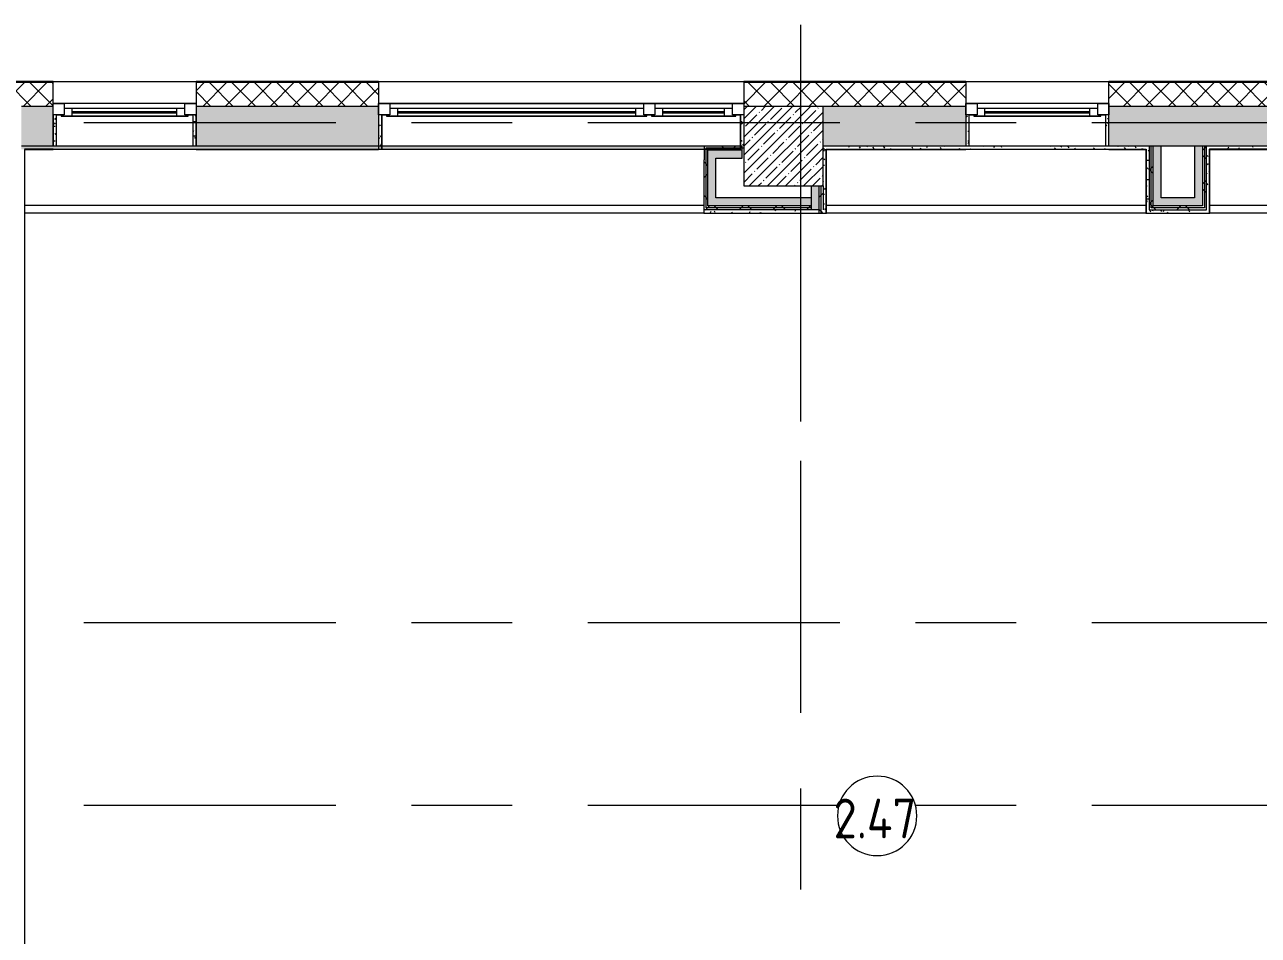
# Model space of a CAD drawing. Header units: millimetres. Extents: x 81632 to 272167, y -8553 to 29000.
# Drawn here: x 111071 to 118843, y 16180 to 21915 of the extents above; entities that cross this region are included whole.
import ezdxf

# ---------------------------------------------------------------- set-up
doc = ezdxf.new("R2010")
doc.units = ezdxf.units.MM
doc.linetypes.add('Осевая', pattern=[3175, 635, -476.25, 1587.5, -476.25])
for name, color, linetype, lineweight in [('A-AREA-IDEN', 7, 'Continuous', 9), ('A-GLAZ', 7, 'Continuous', 9), ('A-GLAZ-1', 7, 'Continuous', 13), ('A-WALL', 7, 'Continuous', 9), ('I-WALL', 7, 'Continuous', 9), ('S-COLS', 7, 'Continuous', 9), ('Оси', 7, 'Continuous', 9), ('Оси-2', 7, 'Осевая', 9)]:
    doc.layers.add(name, color=color, linetype=linetype, lineweight=lineweight)
doc.layers.add('A-WALL-1', color=7, linetype='Continuous', lineweight=9, true_color=0x3c3c3c)
doc.layers.add('A-WALL-FNSH-1', color=7, linetype='Continuous', lineweight=9, true_color=0x3c3c3c)
doc.styles.add('GOST Common_1', font='GOST_Common.ttf', dxfattribs={"width": 0.9, "height": 250})
pattern_1 = [(0, (0, 0), (121.92, 30.48), [10.058, -81.382, 10.058, -81.382, -487.68]), (0, (0, 0), (121.92, 30.48), [-182.88, 10.058, -172.822, 10.058, -81.382, -213.36]), (0, (0, 0), (121.92, 30.48), [-457.2, 10.058, -50.902, 10.058, -142.342]), (120, (45.72, 15.24), (-87.356454, 90.345817), [10.058, -81.382, 10.058, -81.382, -487.68]), (120, (45.72, 15.24), (-87.356454, 90.345817), [-182.88, 10.058, -172.822, 10.058, -81.382, -213.36]), (120, (45.72, 15.24), (-87.356454, 90.345817), [-457.2, 10.058, -50.902, 10.058, -142.342]), (240, (60.96, 76.2), (-34.563546, -120.825817), [10.058, -81.382, 10.058, -81.382, -487.68]), (240, (60.96, 76.2), (-34.563546, -120.825817), [-182.88, 10.058, -172.822, 10.058, -81.382, -213.36]), (240, (60.96, 76.2), (-34.563546, -120.825817), [-457.2, 10.058, -50.902, 10.058, -142.342])]
pattern_2 = [(45, (0, 0), (-106.06602, 106.06602), []), (135, (0, 0), (-106.06602, -106.06602), [])]

# ---------------------------------------------------------------- blocks, each defined once
blk = doc.blocks.new('120_Окно_СКБ_1Ст - 120_Окно_СКБ_1Ст 900х2500_h_ с форточкой-V1-План заполнения и маркировки дверных проемов 2 этажа в осях 23-33')
at = {"layer": 'A-GLAZ'}
for p, q in [((450, -57), (-450, -57)), ((-429.6, -127), (-400, -127)), ((-330, -107), (330, -107)), ((330, -117), (-330, -117)), ((400, -127), (430.4, -127))]:
    blk.add_line(p, q, dxfattribs=at)
at = {"layer": 'A-GLAZ-1'}
for p, q in [((-450, -127), (-450, -57)), ((-450, -57), (-380, -57)), ((-380, -57), (-380, -127)), ((380, -127), (380, -57)), ((380, -57), (450, -57)), ((450, -57), (450, -127)), ((-380, -127), (-450, -127)), ((-380, -127), (-400, -127)), ((-400, -127), (-400, -137)), ((-400, -137), (400, -137)), ((400, -137), (-400, -137)), ((380, -87), (-380, -87)), ((-380, -87), (-380, -127)), ((-330, -137), (-330, -87)), ((330, -137), (330, -87)), ((380, -127), (380, -87)), ((450, -127), (380, -127)), ((400, -127), (380, -127)), ((400, -137), (400, -127))]:
    blk.add_line(p, q, dxfattribs=at)
blk = doc.blocks.new('120_Окно_СКБ_2Ст_Фрамуга сверху - 120_Окно_СКБ_2Ст_2300х2500_h_ ДОО-23103760-План заполнения и маркировки дверных проемов 2 этажа в осях 23-33')
at = {"layer": 'A-GLAZ'}
for p, q in [((1150, -57), (-1150, -57)), ((-1080, -57), (1080, -57)), ((-1130, -127), (-1100, -127)), ((-1030, -107), (470, -107)), ((470, -117), (-1030, -117)), ((540, -127), (570, -127)), ((540, -127), (570, -127)), ((640, -107), (1030, -107)), ((1030, -117), (640, -117)), ((1100, -127), (1130, -127))]:
    blk.add_line(p, q, dxfattribs=at)
at = {"layer": 'A-GLAZ-1'}
for p, q in [((-1150, -127), (-1150, -57)), ((-1150, -57), (-1080, -57)), ((-1080, -57), (-1080, -127)), ((520, -127), (520, -57)), ((520, -57), (590, -57)), ((590, -57), (590, -127)), ((1080, -127), (1080, -57)), ((1080, -57), (1150, -57)), ((1150, -57), (1150, -127)), ((-1080, -127), (-1150, -127)), ((-1080, -127), (-1100, -127)), ((-1100, -127), (-1100, -137)), ((-1100, -137), (540, -137)), ((540, -137), (-1100, -137)), ((520, -87), (-1080, -87)), ((-1080, -87), (-1080, -127)), ((-1030, -137), (-1030, -87)), ((470, -137), (470, -87)), ((520, -127), (520, -87)), ((590, -127), (520, -127)), ((540, -127), (520, -127)), ((540, -137), (540, -127)), ((590, -127), (570, -127)), ((570, -127), (570, -137)), ((570, -137), (1100, -137)), ((1100, -137), (570, -137)), ((1080, -87), (590, -87)), ((590, -87), (590, -127)), ((640, -137), (640, -87)), ((1030, -137), (1030, -87)), ((1080, -127), (1080, -87)), ((1150, -127), (1080, -127)), ((1100, -127), (1080, -127)), ((1100, -137), (1100, -127))]:
    blk.add_line(p, q, dxfattribs=at)
blk = doc.blocks.new('120_Окно_СКБ_1Ст - 120_Окно_СКБ_1Ст 900х2500_h_ с форточкой-V7-План заполнения и маркировки дверных проемов 2 этажа в осях 23-33')
at = {"layer": 'A-GLAZ'}
for p, q in [((450, -57), (-450, -57)), ((-430, -127), (-400, -127)), ((-330, -107), (330, -107)), ((330, -117), (-330, -117)), ((400, -127), (430, -127))]:
    blk.add_line(p, q, dxfattribs=at)
at = {"layer": 'A-GLAZ-1'}
for p, q in [((-450, -127), (-450, -57)), ((-450, -57), (-380, -57)), ((-380, -57), (-380, -127)), ((380, -127), (380, -57)), ((380, -57), (450, -57)), ((450, -57), (450, -127)), ((-380, -127), (-450, -127)), ((-380, -127), (-400, -127)), ((-400, -127), (-400, -137)), ((-400, -137), (400, -137)), ((400, -137), (-400, -137)), ((380, -87), (-380, -87)), ((-380, -87), (-380, -127)), ((-330, -137), (-330, -87)), ((330, -137), (330, -87)), ((380, -127), (380, -87)), ((450, -127), (380, -127)), ((400, -127), (380, -127)), ((400, -137), (400, -127))]:
    blk.add_line(p, q, dxfattribs=at)
blk = doc.blocks.new('BSC_Колонна _Прямоугольная - 500х500-23282985-План заполнения и маркировки дверных проемов 2 этажа в осях 23-33')
at = {"layer": 'S-COLS'}
h = blk.add_hatch(dxfattribs=at)
h.set_pattern_fill('FP_31', color=256, style=0, pattern_type=2)
h.set_pattern_definition([(45, (-115850.45, -21150), (-57.024626, 57.024626), []), (45, (-115793.42, -21150), (-57.024626, 57.024626), [100.806, -20.161, 3.353, -16.808])])
h.paths.add_polyline_path([(-250, -250), (250, -250), (250, 250), (-250, 250), (-250, 177.8)])
for p, q in [((250, 250), (-250, 250)), ((-250, 250), (-250, -250)), ((250, -250), (250, 250)), ((-250, -250), (250, -250))]:
    blk.add_line(p, q, dxfattribs=at)
blk = doc.blocks.new('Марка_Помещения - Номер-25198446-План заполнения и маркировки дверных проемов 2 этажа в осях 23-33')
at = {"layer": 'A-AREA-IDEN'}
for start, end in [(360, 180), (180, 360)]:
    blk.add_arc((0, 0), 2.5, start, end, dxfattribs=at)

msp = doc.modelspace()

# ---------------------------------------------------------------- hatches: boundary and pattern name
at = {"layer": 'A-WALL'}
h = msp.add_hatch(dxfattribs=at)
h.set_pattern_fill('FP_1', color=256, style=0, pattern_type=2)
h.set_pattern_definition([(45, (0, 0), (-70.71068, 70.71068), []), (135, (0, 0), (-70.71068, -70.71068), [])])
h.paths.add_polyline_path([(125080, 21400), (125230, 21400), (125230, 21550), (120150.2, 21550), (120150.2, 21400), (122720.4, 21400)])
h.paths.add_polyline_path([(119250.2, 21400), (119250.2, 21550), (117900.4, 21550), (117900.4, 21400), (118905.9, 21400)])
h.paths.add_polyline_path([(117000.4, 21400), (117000.4, 21550), (115600.4, 21550), (115600.4, 21400), (116363, 21400)])
h.paths.add_polyline_path([(113300.4, 21400), (113300.4, 21550), (112150, 21550), (112150, 21400), (112548.5, 21400)])
h.paths.add_polyline_path([(111050, 21400), (111250, 21400), (111250, 21550), (109950.4, 21550), (109950.4, 21400), (110350, 21400)])
h.paths.add_polyline_path([(108734, 21400), (109050.4, 21400), (109050.4, 21550), (107750.4, 21550), (107750.4, 21400)])
h.paths.add_polyline_path([(106850.4, 21400), (106850.4, 21550), (105550.2, 21550), (105550.2, 21400), (106191, 21400)])
h.paths.add_polyline_path([(103250.2, 21400), (103250.2, 21550), (102050, 21550), (102050, 21400), (102376.5, 21400)])
h.paths.add_polyline_path([(101150, 21400), (101150, 21550), (96610, 21550), (96610, 21400), (101105, 21400)])
h.paths.add_polyline_path([(93310, 21400), (93310, 21550), (93060, 21550), (93060, 21400), (93158.1, 21400)])
at = {"layer": 'I-WALL'}
h = msp.add_hatch(dxfattribs=at)
h.set_pattern_fill('FP_2', color=256, style=0, pattern_type=2)
h.set_pattern_definition([(45, (0, 0), (-57.024626, 57.024626), []), (45, (57.025, 0), (-57.024626, 57.024626), [100.806, -20.161, 3.353, -16.808])])
h.paths.add_polyline_path([(121210, 21150), (121210, 21400), (120850, 21400), (120850, 21150)])
h.paths.add_polyline_path([(119250.2, 21150), (119250.2, 21400), (117900.4, 21400), (117900.4, 21150), (118905.9, 21150)])
h.paths.add_polyline_path([(117000.4, 21150), (117000.4, 21400), (116100.4, 21400), (116100.4, 21150), (116363, 21150)])
h.paths.add_polyline_path([(113300.4, 21150), (113300.4, 21400), (112150, 21400), (112150, 21150), (112548.5, 21150)])
h.paths.add_polyline_path([(111050, 21150), (111250, 21150), (111250, 21400), (111050, 21400), (111050, 21275)])
h.paths.add_polyline_path([(110350, 21150), (110350, 21400), (109950.4, 21400), (109950.4, 21150), (110330, 21150)])
h.paths.add_polyline_path([(109050.4, 21150), (109050.4, 21400), (107750.4, 21400), (107750.4, 21150), (108734, 21150)])
h.paths.add_polyline_path([(100560, 21150), (100580, 21150), (100580, 21400), (100560, 21400), (100560, 21327.8)])
h.paths.add_polyline_path([(106850.4, 21150), (106850.4, 21400), (106050, 21400), (106050, 21150), (106191, 21150)])
h.paths.add_polyline_path([(103250.2, 21150), (103250.2, 21400), (102050, 21400), (102050, 21150), (102376.5, 21150)])
h.paths.add_polyline_path([(101125, 21150), (101150, 21150), (101150, 21400), (100800, 21400), (100800, 21150), (101105, 21150)])
h = msp.add_hatch(dxfattribs=at)
h.set_pattern_fill('FP_38', color=256, style=0, pattern_type=2)
h.set_pattern_definition(pattern_1)
h.paths.add_polyline_path([(111270.4, 21150), (111270.4, 21348), (111250.4, 21348), (111250.4, 21150)])
h = msp.add_hatch(dxfattribs=at)
h.set_pattern_fill('FP_38', color=256, style=0, pattern_type=2)
h.set_pattern_definition(pattern_1)
h.paths.add_polyline_path([(112150.4, 21150), (112150.4, 21348), (112130.4, 21348), (112130.4, 21150)])
h = msp.add_hatch(dxfattribs=at)
h.set_pattern_fill('FP_38', color=256, style=0, pattern_type=2)
h.set_pattern_definition(pattern_1)
h.paths.add_polyline_path([(113320.4, 21130), (113320.4, 21348), (113300.4, 21348), (113300.4, 21130)])
h = msp.add_hatch(dxfattribs=at)
h.set_pattern_fill('FP_38', color=256, style=0, pattern_type=2)
h.set_pattern_definition(pattern_1)
h.paths.add_polyline_path([(115600.4, 21140), (115600.4, 21348), (115580.4, 21348), (115580.4, 21140)])
h = msp.add_hatch(dxfattribs=at)
h.set_pattern_fill('FP_38', color=256, style=0, pattern_type=2)
h.set_pattern_definition(pattern_1)
h.paths.add_polyline_path([(117020.4, 21150), (117020.4, 21348), (117000.4, 21348), (117000.4, 21150)])
h = msp.add_hatch(dxfattribs=at)
h.set_pattern_fill('FP_38', color=256, style=0, pattern_type=2)
h.set_pattern_definition(pattern_1)
h.paths.add_polyline_path([(117900.4, 21150), (117900.4, 21348), (117880.4, 21348), (117880.4, 21150)])
h = msp.add_hatch(dxfattribs=at)
h.set_pattern_fill('FP_38', color=256, style=0, pattern_type=2)
h.set_pattern_definition(pattern_1)
h.paths.add_polyline_path([(115580.4, 21130), (115580.4, 21150), (111050, 21150), (111050, 21130), (115091.5, 21130)])
h = msp.add_hatch(dxfattribs=at)
h.set_pattern_fill('FP_39', color=256, style=0, pattern_type=2)
h.set_pattern_definition(pattern_2)
h.paths.add_polyline_path([(115350.4, 20749), (115362.9, 20749), (115362.9, 21150), (115350.4, 21150), (115350.4, 20895.3)])
h = msp.add_hatch(dxfattribs=at)
h.set_pattern_fill('FP_39', color=256, style=0, pattern_type=2)
h.set_pattern_definition(pattern_2)
h.paths.add_polyline_path([(115425.4, 21137.5), (115590.4, 21137.5), (115590.4, 21150), (115362.9, 21150), (115362.9, 21137.5), (115375.4, 21137.5)])
h = msp.add_hatch(dxfattribs=at)
h.set_pattern_fill('FP_38', color=256, style=0, pattern_type=2)
h.set_pattern_definition(pattern_1)
h.paths.add_polyline_path([(118135.5, 21130), (118155.5, 21130), (118155.5, 21150), (116100.4, 21150), (116100.4, 21130), (117634.5, 21130)])
h = msp.add_hatch(dxfattribs=at)
h.set_pattern_fill('FP_39', color=256, style=0, pattern_type=2)
h.set_pattern_definition(pattern_2)
h.paths.add_polyline_path([(118168, 20749), (118168, 21150), (118155.5, 21150), (118155.5, 20749)])
h = msp.add_hatch(dxfattribs=at)
h.set_pattern_fill('FP_39', color=256, style=0, pattern_type=2)
h.set_pattern_definition(pattern_2)
h.paths.add_polyline_path([(118180.5, 20761.5), (118180.5, 21150), (118168, 21150), (118168, 20761.5)])
for points in [[(118230.5, 20774), (118230.5, 21150), (118180.5, 21150), (118180.5, 20774)], [(118490.5, 20824), (118490.5, 21150), (118440.5, 21150), (118440.5, 20824)], [(115375.4, 20774), (115425.4, 20774), (115425.4, 21125), (115375.4, 21125), (115375.4, 20895.3)], [(115590.4, 21075), (115590.4, 21125), (115425.4, 21125), (115425.4, 21075)], [(116075.4, 20749), (116075.4, 20900), (116025.4, 20900), (116025.4, 20749)], [(115425.4, 20774), (116025.4, 20774), (116025.4, 20824), (115425.4, 20824)], [(118490.5, 20774), (118490.5, 20824), (118230.5, 20824), (118230.5, 20774), (118270.2, 20774)]]:
    msp.add_hatch(color=256, dxfattribs=at).paths.add_polyline_path(points)
h = msp.add_hatch(dxfattribs=at)
h.set_pattern_fill('FP_39', color=256, style=0, pattern_type=2)
h.set_pattern_definition(pattern_2)
h.paths.add_polyline_path([(118503, 20774), (118503, 21150), (118490.5, 21150), (118490.5, 20774)])
h = msp.add_hatch(dxfattribs=at)
h.set_pattern_fill('FP_39', color=256, style=0, pattern_type=2)
h.set_pattern_definition(pattern_2)
h.paths.add_polyline_path([(118515.5, 20761.5), (118515.5, 21150), (118503, 21150), (118503, 20761.5)])
h = msp.add_hatch(dxfattribs=at)
h.set_pattern_fill('FP_38', color=256, style=0, pattern_type=2)
h.set_pattern_definition(pattern_1)
h.paths.add_polyline_path([(120130.2, 21130), (120130.2, 21150), (118515.5, 21150), (118515.5, 21130), (118905.9, 21130)])
h = msp.add_hatch(dxfattribs=at)
h.set_pattern_fill('FP_39', color=256, style=0, pattern_type=2)
h.set_pattern_definition(pattern_2)
h.paths.add_polyline_path([(115362.9, 20761.5), (115375.4, 20761.5), (115375.4, 21137.5), (115362.9, 21137.5), (115362.9, 20895.3)])
h = msp.add_hatch(dxfattribs=at)
h.set_pattern_fill('FP_39', color=256, style=0, pattern_type=2)
h.set_pattern_definition(pattern_2)
h.paths.add_polyline_path([(115590.4, 21125), (115590.4, 21137.5), (115375.4, 21137.5), (115375.4, 21125), (115425.4, 21125)])
h = msp.add_hatch(dxfattribs=at)
h.set_pattern_fill('FP_38', color=256, style=0, pattern_type=2)
h.set_pattern_definition(pattern_1)
h.paths.add_polyline_path([(116120.4, 20729), (116120.4, 21130), (116100.4, 21130), (116100.4, 20729)])
h = msp.add_hatch(dxfattribs=at)
h.set_pattern_fill('FP_38', color=256, style=0, pattern_type=2)
h.set_pattern_definition(pattern_1)
h.paths.add_polyline_path([(118155.5, 20729), (118155.5, 21130), (118135.5, 21130), (118135.5, 20729)])
h = msp.add_hatch(dxfattribs=at)
h.set_pattern_fill('FP_38', color=256, style=0, pattern_type=2)
h.set_pattern_definition(pattern_1)
h.paths.add_polyline_path([(118535.5, 20749), (118535.5, 21130), (118515.5, 21130), (118515.5, 20749)])
h = msp.add_hatch(dxfattribs=at)
h.set_pattern_fill('FP_39', color=256, style=0, pattern_type=2)
h.set_pattern_definition(pattern_2)
h.paths.add_polyline_path([(116087.9, 20729), (116087.9, 20900), (116075.4, 20900), (116075.4, 20729)])
h = msp.add_hatch(dxfattribs=at)
h.set_pattern_fill('FP_39', color=256, style=0, pattern_type=2)
h.set_pattern_definition(pattern_2)
h.paths.add_polyline_path([(116100.4, 20729), (116100.4, 20900), (116087.9, 20900), (116087.9, 20729)])
h = msp.add_hatch(dxfattribs=at)
h.set_pattern_fill('FP_39', color=256, style=0, pattern_type=2)
h.set_pattern_definition(pattern_2)
h.paths.add_polyline_path([(116025.4, 20749), (116025.4, 20761.5), (115362.9, 20761.5), (115362.9, 20749), (115727.2, 20749)])
h = msp.add_hatch(dxfattribs=at)
h.set_pattern_fill('FP_39', color=256, style=0, pattern_type=2)
h.set_pattern_definition(pattern_2)
h.paths.add_polyline_path([(115375.4, 20761.5), (116025.4, 20761.5), (116025.4, 20774), (115375.4, 20774)])
h = msp.add_hatch(dxfattribs=at)
h.set_pattern_fill('FP_39', color=256, style=0, pattern_type=2)
h.set_pattern_definition(pattern_2)
h.paths.add_polyline_path([(118180.5, 20749), (118515.5, 20749), (118515.5, 20761.5), (118168, 20761.5), (118168, 20749)])
h = msp.add_hatch(dxfattribs=at)
h.set_pattern_fill('FP_39', color=256, style=0, pattern_type=2)
h.set_pattern_definition(pattern_2)
h.paths.add_polyline_path([(118270.2, 20761.5), (118503, 20761.5), (118503, 20774), (118180.5, 20774), (118180.5, 20761.5), (118230.5, 20761.5)])
h = msp.add_hatch(dxfattribs=at)
h.set_pattern_fill('FP_38', color=256, style=0, pattern_type=2)
h.set_pattern_definition(pattern_1)
h.paths.add_polyline_path([(115350.4, 20729), (116075.4, 20729), (116075.4, 20749), (115350.4, 20749)])
h = msp.add_hatch(dxfattribs=at)
h.set_pattern_fill('FP_38', color=256, style=0, pattern_type=2)
h.set_pattern_definition(pattern_1)
h.paths.add_polyline_path([(118155.5, 20729), (118535.5, 20729), (118535.5, 20749), (118155.5, 20749)])

# ---------------------------------------------------------------- linework, layer by layer
at = {"layer": 'A-WALL'}
for p, q in [((111250, 21553), (109950.4, 21553)), ((111250, 21550), (109950.4, 21550)), ((111250, 21558), (112150, 21558)), ((113300.4, 21553), (112150, 21553)), ((113300.4, 21550), (112150, 21550)), ((113300.4, 21558), (115600.4, 21558)), ((117000.4, 21553), (115600.4, 21553)), ((117000.4, 21550), (115600.4, 21550)), ((117000.4, 21558), (117900.4, 21558)), ((119250.2, 21553), (117900.4, 21553)), ((119250.2, 21550), (117900.4, 21550)), ((111250, 21400), (111050, 21400)), ((113300.4, 21400), (112150, 21400)), ((117000.4, 21400), (116100.4, 21400)), ((119250.2, 21400), (117900.4, 21400)), ((111250, 21150), (111050, 21150)), ((118168, 20761.5), (118168, 21150)), ((118180.5, 20774), (118180.5, 21150)), ((118490.5, 21150), (118490.5, 20774)), ((118503, 21150), (118503, 20761.5)), ((111250, 21130), (111070, 21130)), ((115362.9, 20761.5), (115362.9, 21137.5)), ((115590.4, 21137.5), (115362.9, 21137.5)), ((115375.4, 20774), (115375.4, 21125)), ((115590.4, 21125), (115375.4, 21125)), ((116120.4, 20729), (116120.4, 21130)), ((116075.4, 20729), (116075.4, 20900)), ((116087.9, 20729), (116087.9, 20900)), ((116025.4, 20761.5), (115362.9, 20761.5)), ((116025.4, 20774), (115375.4, 20774)), ((118503, 20761.5), (118168, 20761.5)), ((118490.5, 20774), (118180.5, 20774))]:
    msp.add_line(p, q, dxfattribs=at)
at = {"layer": 'A-WALL-1'}
for p, q in [((111250, 21150), (111250, 21550)), ((112150, 21550), (112150, 21150)), ((113300.4, 21550), (113300.4, 21130)), ((115600.4, 21550), (115600.4, 21400)), ((117000.4, 21550), (117000.4, 21150)), ((117900.4, 21150), (117900.4, 21550)), ((111270.4, 21348), (111250.4, 21348)), ((111250.4, 21348), (111250.4, 21150)), ((111270.4, 21150), (111270.4, 21348)), ((112150.4, 21348), (112130.4, 21348)), ((112130.4, 21348), (112130.4, 21150)), ((112150.4, 21150), (112150.4, 21348)), ((113320.4, 21348), (113300.4, 21348)), ((115600.4, 21348), (115580.4, 21348)), ((117020.4, 21348), (117000.4, 21348)), ((117020.4, 21150), (117020.4, 21348)), ((117900.4, 21348), (117880.4, 21348)), ((117880.4, 21348), (117880.4, 21150)), ((115590.4, 21150), (111250, 21150)), ((115350.4, 21150), (115350.4, 21063.5)), ((115580.4, 21130), (115580.4, 21140)), ((115580.4, 21140), (115600.4, 21140)), ((115590.4, 21075), (115590.4, 21150)), ((120130.2, 21150), (116100.4, 21150)), ((118155.5, 21150), (118155.5, 20749)), ((118230.5, 20824), (118230.5, 21150)), ((118440.5, 21150), (118440.5, 20824)), ((118515.5, 20749), (118515.5, 21150)), ((111250, 21130), (115580.4, 21130)), ((115425.4, 20824), (115425.4, 21075)), ((115425.4, 21075), (115590.4, 21075)), ((116120.4, 21130), (118135.5, 21130)), ((118135.5, 21130), (118135.5, 20729)), ((118535.5, 20729), (118535.5, 21130)), ((116025.4, 20900), (116025.4, 20749)), ((116100.4, 20900), (116100.4, 20749)), ((116025.4, 20824), (115425.4, 20824)), ((118440.5, 20824), (118230.5, 20824)), ((116075.4, 20749), (115350.4, 20749)), ((115350.4, 20729), (116120.4, 20729)), ((118135.5, 20729), (118535.5, 20729)), ((118155.5, 20749), (118515.5, 20749))]:
    msp.add_line(p, q, dxfattribs=at)
at = {"layer": 'A-WALL-FNSH-1'}
for p, q in [((111250, 21558), (109950.4, 21558)), ((111250, 21550), (111250, 21558)), ((113300.4, 21558), (112150, 21558)), ((112150, 21558), (112150, 21550)), ((113300.4, 21550), (113300.4, 21558)), ((117000.4, 21558), (115600.4, 21558)), ((115600.4, 21558), (115600.4, 21550)), ((117000.4, 21550), (117000.4, 21558)), ((119250.2, 21558), (117900.4, 21558)), ((117900.4, 21558), (117900.4, 21550)), ((111271.4, 21348), (111270.4, 21348)), ((111271.4, 21150), (111271.4, 21348)), ((112130.4, 21348), (112129.4, 21348)), ((112129.4, 21348), (112129.4, 21150)), ((113321.4, 21348), (113320.4, 21348)), ((113320.4, 21348), (113320.4, 21129)), ((113321.4, 21129), (113321.4, 21348)), ((115580.4, 21348), (115579.4, 21348)), ((115579.4, 21348), (115579.4, 21140)), ((115580.4, 21140), (115580.4, 21348)), ((117021.4, 21348), (117020.4, 21348)), ((117021.4, 21150), (117021.4, 21348)), ((117880.4, 21348), (117879.4, 21348)), ((117879.4, 21348), (117879.4, 21150)), ((115579.4, 21140), (115580.4, 21140)), ((111071, 13600), (111071, 21129)), ((111071, 21129), (111250, 21129)), ((111250, 21129), (111250, 21130)), ((112150, 21130), (112150, 21129)), ((112150, 21129), (113300.4, 21129)), ((113300.4, 21129), (113300.4, 21130)), ((115349.4, 21063.5), (115349.4, 20728)), ((115350.4, 21063.5), (115349.4, 21063.5)), ((115350.4, 20729), (115350.4, 21063.5)), ((116121.4, 20728), (116121.4, 21129)), ((116121.4, 21129), (117000.4, 21129)), ((117000.4, 21129), (117000.4, 21130)), ((117900.4, 21130), (117900.4, 21129)), ((117900.4, 21129), (118134.5, 21129)), ((118134.5, 21129), (118134.5, 20728)), ((119250.2, 21130), (118535.5, 21130)), ((118536.5, 21129), (119250.2, 21129)), ((118536.5, 20728), (118536.5, 21129)), ((115349.4, 20728), (116121.4, 20728)), ((118134.5, 20728), (118536.5, 20728))]:
    msp.add_line(p, q, dxfattribs=at)
at = {"layer": 'I-WALL'}
for p, q in [((112150, 21129), (111250, 21129)), ((115350.4, 21129), (113300.4, 21129)), ((117900.4, 21129), (117000.4, 21129)), ((111071, 20778), (115350.4, 20778)), ((116120.4, 20779), (118135.5, 20779)), ((118536.5, 20779), (120130.2, 20779)), ((115350.4, 20728), (111071, 20728)), ((118135.5, 20729), (116120.4, 20729)), ((120130.2, 20729), (118536.5, 20729))]:
    msp.add_line(p, q, dxfattribs=at)
at = {"layer": 'Оси'}
msp.add_line((115960, 19415.1), (115960, 21915.1), dxfattribs=at)
at = {"layer": 'Оси-2'}
for p, q in [((84932.5, 21300), (122580, 21300)), ((115960, 593.7), (115960, 19415.1)), ((84932.5, 18150), (122760, 18150)), ((84932.5, 17000), (122760, 17000))]:
    msp.add_line(p, q, dxfattribs=at)

# ---------------------------------------------------------------- block references
at = {"layer": 'A-AREA-IDEN', "xscale": 99.99999999999993, "yscale": 99.99999999999993, "zscale": 99.99999999999993}
msp.add_blockref('Марка_Помещения - Номер-25198446-План заполнения и маркировки дверных проемов 2 этажа в осях 23-33', (116441.1, 16932), dxfattribs=at)
at = {"layer": 'A-GLAZ'}
for name, p in [('120_Окно_СКБ_1Ст - 120_Окно_СКБ_1Ст 900х2500_h_ с форточкой-V1-План заполнения и маркировки дверных проемов 2 этажа в осях 23-33', (111700, 21475)), ('120_Окно_СКБ_2Ст_Фрамуга сверху - 120_Окно_СКБ_2Ст_2300х2500_h_ ДОО-23103760-План заполнения и маркировки дверных проемов 2 этажа в осях 23-33', (114450.4, 21475)), ('120_Окно_СКБ_1Ст - 120_Окно_СКБ_1Ст 900х2500_h_ с форточкой-V7-План заполнения и маркировки дверных проемов 2 этажа в осях 23-33', (117450.4, 21475))]:
    msp.add_blockref(name, p, dxfattribs=at)
at = {"layer": 'S-COLS'}
msp.add_blockref('BSC_Колонна _Прямоугольная - 500х500-23282985-План заполнения и маркировки дверных проемов 2 этажа в осях 23-33', (115850.4, 21150), dxfattribs=at)

# ---------------------------------------------------------------- texts
at = {"layer": 'A-AREA-IDEN', "insert": (116166.4, 17040.6), "char_height": 250, "width": 685.443, "attachment_point": 1, "style": 'GOST Common_1'}
msp.add_mtext('2.47', dxfattribs=at)

doc.saveas('drawing.dxf')
